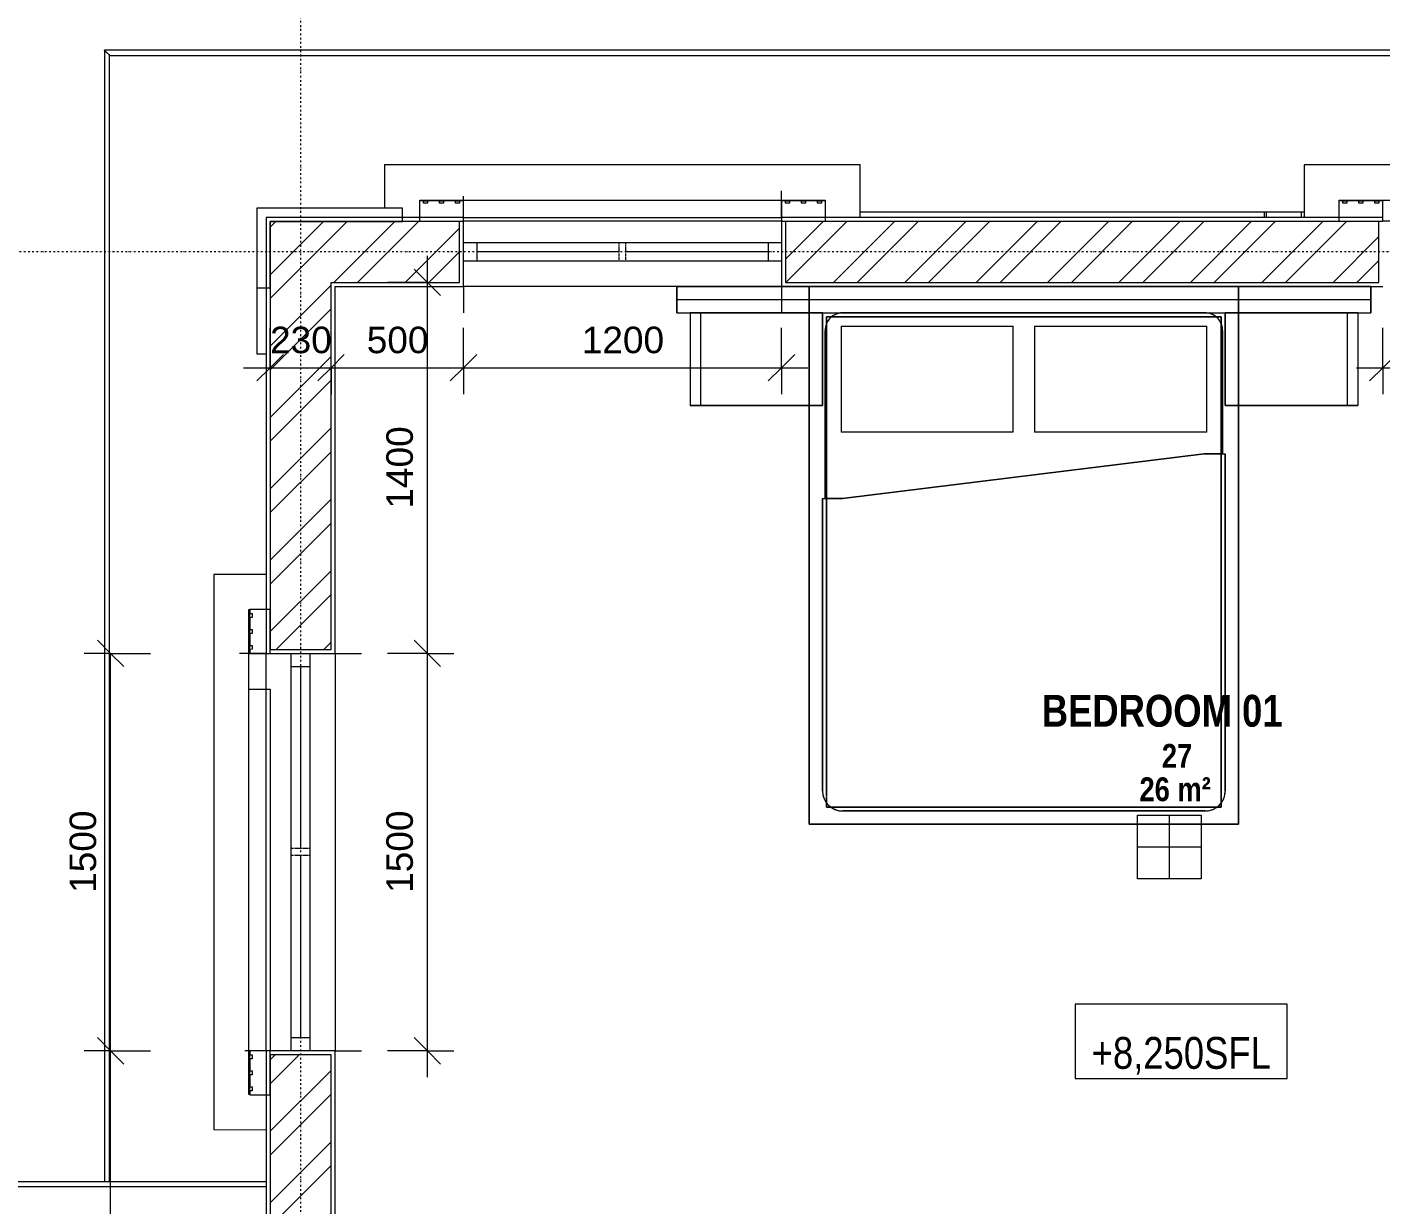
# Model space of a CAD drawing. Header units: millimetres. Extents: x -20313 to 11793, y -15775 to 12805.
# Drawn here: x -13503 to -8393, y 2612 to 7057 of the extents above; entities that cross this region are included whole.
import ezdxf

# ---------------------------------------------------------------- set-up
doc = ezdxf.new("R2010")
doc.units = ezdxf.units.MM
doc.linetypes.add('Centre', pattern=[14.4, 3, -2.2, 7, -2.2])
doc.linetypes.add('Dash dot', pattern=[15.875, 6.35, -4.7625, 0, -4.7625])
for name, color, linetype, lineweight in [('A-ANNO-DIMS', 211, 'Continuous', 9), ('A-ANNO-DIMS-100', 211, 'Continuous', 9), ('A-AREA-IDEN', 2, 'Continuous', 9), ('A-DETL-MBND', 5, 'Continuous', 5), ('A-GENM', 13, 'Continuous', 5), ('A-GLAZ', 151, 'Continuous', 5), ('A-WALL', 113, 'Continuous', 5), ('A-WALL-PATT', 111, 'Continuous', 18), ('G-ANNO-DIMS', 111, 'Continuous', 9), ('I-FURN', 30, 'Continuous', 5), ('I-WALL', 2, 'Continuous', 5), ('Q-CASE', 31, 'Continuous', 5), ('S-GRID', 1, 'Continuous', 9)]:
    doc.layers.add(name, color=color, linetype=linetype, lineweight=lineweight)
doc.styles.add('Arial Narrow_1', font='ARIALN.TTF', dxfattribs={"height": 120})
doc.styles.add('Arial Narrow_B', font='ARIALNB.TTF', dxfattribs={"height": 90})
doc.styles.add('Arial Narrow_B_1', font='ARIALNB.TTF', dxfattribs={"height": 120})
doc.styles.add('Arial_2', font='arial.ttf', dxfattribs={"height": 100})
doc.dimstyles.new('Arial_1_0', dxfattribs={"dimscale": 304.8, "dimtxt": 102.02594, "dimasz": 0.328084, "dimexe": 0.328084, "dimexo": 0.0625, "dimgap": 0.082021, "dimtad": 1, "dimdec": 0, "dimzin": 0, "dimdsep": 46, "dimtxsty": 'Arial_2', "dimblk1": 'OBLIQUE', "dimblk2": 'OBLIQUE', "dimsah": 1, "dimcen": 0.09, "dimdle": 0.328084, "dimazin": 0, "dimtfac": 1, "dimtdec": 4, "dimtix": 1, "dimtmove": 0, "dimatfit": 3, "dimfxl": 0.492126, "dimfxlon": 1, "dimtvp": 1, "dimtolj": 1, "dimtzin": 0, "dimarcsym": 2})
pattern_1 = [(45, (-8404.18, -5860.1), (-134.7038, 134.7038), []), (45, (-8314.37, -5860.1), (-134.7038, 134.7038), [])]

# ---------------------------------------------------------------- blocks, each defined once
blk = doc.blocks.new('FUR-5_Beds - 4_Queen_1520 x 1880-917317-02_Pent floor')
at = {"layer": 'I-FURN', "color": 10}
for p, q in [((810, 0), (-810, 0)), ((-810, 0), (-810, -450)), ((-810, -450), (-810, 0)), ((-810, 0), (810, 0)), ((810, -450), (810, 0)), ((810, 0), (810, -450)), ((-1310, 0), (-1310, -100)), ((-1310, -50), (-1310, 0)), ((-1310, 0), (-915, 0)), ((-1310, -100), (-1310, -50)), ((-1310, -50), (1310, -50)), ((-810, 0), (-915, 0)), ((810, 0), (-810, 0)), ((1310, 0), (810, 0)), ((1310, 0), (1310, -50)), ((1310, -100), (1310, 0)), ((1310, -50), (1310, -100)), ((-1310, -100), (1310, -100)), ((-1310, -100), (-1260, -100)), ((-1220, -100), (-1260, -100)), ((-1260, -100), (-760, -100)), ((-1260, -100), (-1260, -450)), ((-1260, -100), (-1260, -450)), ((-1260, -100), (-1220, -100)), ((-760, -100), (-1220, -100)), ((-1220, -100), (-810, -100)), ((-810, -100), (-1220, -100)), ((-1220, -100), (-1220, -450)), ((-1220, -100), (-1220, -450)), ((-1220, -100), (-810, -100)), ((-810, -100), (-760, -100)), ((-760, -100), (-810, -100)), ((-810, -100), (-760, -100)), ((-760, -450), (-760, -100)), ((-760, -100), (-760, -450)), ((-760, -100), (-760, -450)), ((-760, -100), (-760, -450)), ((-760, -100), (-683.8, -100)), ((-683.8, -100), (683.8, -100)), ((683.8, -100), (760, -100)), ((760, -100), (1260, -100)), ((810, -100), (760, -100)), ((760, -100), (810, -100)), ((1220, -100), (760, -100)), ((760, -450), (760, -100)), ((760, -100), (760, -450)), ((760, -100), (760, -450)), ((760, -100), (760, -450)), ((760, -100), (810, -100)), ((1220, -100), (810, -100)), ((810, -100), (1220, -100)), ((810, -100), (1220, -100)), ((1260, -100), (1220, -100)), ((1220, -100), (1220, -450)), ((1220, -100), (1220, -450)), ((1220, -100), (1260, -100)), ((1260, -100), (1260, -450)), ((1260, -100), (1260, -450)), ((1260, -100), (1310, -100)), ((-724.3, -115), (-745, -115)), ((-745, -115), (-745, -140.9)), ((-745, -140.9), (-745, -115)), ((-745, -115), (-724.3, -115)), ((-745, -140.9), (-745, -1903.8)), ((-745, -1903.8), (-745, -140.9)), ((-720.6, -115), (-724.3, -115)), ((-724.3, -115), (-720.6, -115)), ((-684.4, -115), (-719.6, -115)), ((-719.6, -115), (-684.4, -115)), ((683.8, -115), (-683.8, -115)), ((-683.8, -115), (683.8, -115)), ((721.1, -115), (684.5, -115)), ((684.5, -115), (721.1, -115)), ((724, -115), (721.7, -115)), ((721.7, -115), (724, -115)), ((745, -115), (724, -115)), ((724, -115), (745, -115)), ((745, -140.9), (745, -115)), ((745, -115), (745, -140.9)), ((745, -144.1), (745, -140.9)), ((745, -140.9), (745, -144.1)), ((745, -631.8), (745, -145.3)), ((745, -145.3), (745, -631.8)), ((-760, -450), (-1260, -450)), ((-1260, -450), (-1220, -450)), ((-1220, -450), (-810, -450)), ((-810, -450), (-1220, -450)), ((-1220, -450), (-760, -450)), ((-810, -450), (-760, -450)), ((-760, -450), (-810, -450)), ((-810, -450), (-810, -2030)), ((-810, -2030), (-810, -450)), ((760, -450), (1220, -450)), ((810, -450), (760, -450)), ((760, -450), (810, -450)), ((1260, -450), (760, -450)), ((1220, -450), (810, -450)), ((810, -450), (1220, -450)), ((810, -2030), (810, -450)), ((810, -450), (810, -2030)), ((1220, -450), (1260, -450)), ((745, -1903.8), (745, -632.4)), ((745, -632.4), (745, -1903.8)), ((-745, -1904.5), (-745, -1925.3)), ((-745, -1925.3), (-745, -1904.5)), ((-745, -1927.4), (-745, -1946.5)), ((-745, -1946.5), (-745, -1927.4)), ((745, -1947.2), (745, -1904.6)), ((745, -1904.6), (745, -1947.2)), ((-745, -1948.1), (-745, -1965)), ((-745, -1965), (-745, -1948.1)), ((-745, -1965), (-728.1, -1965)), ((-728.1, -1965), (-745, -1965)), ((-727.2, -1965), (-684.6, -1965)), ((-684.6, -1965), (-727.2, -1965)), ((-683.8, -1965), (683.8, -1965)), ((683.8, -1965), (-683.8, -1965)), ((684.5, -1965), (705.3, -1965)), ((705.3, -1965), (684.5, -1965)), ((707.4, -1965), (726.5, -1965)), ((726.5, -1965), (707.4, -1965)), ((728.1, -1965), (745, -1965)), ((745, -1965), (728.1, -1965)), ((745, -1965), (745, -1948.1)), ((745, -1948.1), (745, -1965)), ((-810, -2030), (810, -2030)), ((810, -2030), (-810, -2030))]:
    blk.add_line(p, q, dxfattribs=at)
at = {"layer": 'I-FURN'}
for p, q in [((150, -100), (-683.8, -100)), ((-683.8, -100), (683.8, -100)), ((683.8, -100), (150, -100)), ((-690, -150), (-690, -550)), ((-690, -150), (-690, -550)), ((-690, -150), (-40, -150)), ((-40, -550), (-40, -150)), ((-40, -550), (-40, -150)), ((40, -150), (40, -550)), ((40, -150), (40, -550)), ((40, -150), (690, -150)), ((690, -550), (690, -150)), ((690, -550), (690, -150)), ((-750, -166.2), (-750, -800)), ((-750, -800), (-750, -166.2)), ((750, -631.8), (750, -166.2)), ((750, -166.2), (750, -631.8)), ((-40, -550), (-690, -550)), ((690, -550), (40, -550)), ((680, -632.4), (-685, -800)), ((-685, -800), (680, -632.4)), ((680, -632.4), (-685, -800)), ((-685, -800), (680, -632.4)), ((685, -631.8), (680, -632.4)), ((680, -632.4), (685, -631.8)), ((710, -632.4), (680, -632.4)), ((680, -632.4), (760, -632.4)), ((750, -631.8), (685, -631.8)), ((685, -631.8), (700, -631.8)), ((750, -631.8), (700, -631.8)), ((710, -632.4), (760, -632.4)), ((760, -1903.8), (760, -632.4)), ((760, -632.4), (760, -1903.8)), ((-760, -800), (-760, -1903.8)), ((-760, -1903.8), (-760, -800)), ((-760, -800), (-750, -800)), ((-760, -800), (-710, -800)), ((-735.4, -800), (-750, -800)), ((-735.4, -800), (-750, -800)), ((-750, -800), (-735.4, -800)), ((-685, -800), (-735, -800)), ((-700, -800), (-735, -800)), ((-735, -800), (-685, -800)), ((-685, -800), (-710, -800)), ((-700, -800), (-685, -800)), ((-683.8, -1980), (150, -1980)), ((683.8, -1980), (-683.8, -1980)), ((150, -1980), (683.8, -1980))]:
    blk.add_line(p, q, dxfattribs=at)
at = {"layer": 'I-FURN', "flags": 128}
for points in [[(-683.8, -100), (-686.4, -100.1), (-689.1, -100.2), (-691.7, -100.5), (-694.3, -100.8), (-697, -101.3), (-699.5, -101.9), (-702.1, -102.6), (-704.6, -103.4), (-707.1, -104.2), (-709.6, -105.2), (-712, -106.3), (-714.4, -107.5), (-716.7, -108.8), (-719, -110.1), (-721.2, -111.6), (-723.3, -113.1), (-725.4, -114.7), (-727.5, -116.4), (-729.4, -118.2), (-731.3, -120.1), (-733.1, -122), (-734.8, -124), (-736.5, -126.1), (-738, -128.2), (-739.5, -130.4), (-740.9, -132.7), (-742.2, -135), (-743.4, -137.4), (-744.5, -139.8), (-745.5, -142.2), (-746.4, -144.7), (-747.2, -147.2), (-747.9, -149.8), (-748.5, -152.3), (-749, -154.9), (-749.4, -157.6), (-749.7, -160.2), (-749.9, -162.8), (-750, -165.5), (-750, -166.2)], [(750, -166.2), (749.9, -163.6), (749.8, -160.9), (749.5, -158.3), (749.2, -155.7), (748.7, -153), (748.1, -150.5), (747.4, -147.9), (746.6, -145.4), (745.8, -142.9), (744.8, -140.4), (743.7, -138), (742.5, -135.6), (741.2, -133.3), (739.9, -131), (738.4, -128.8), (736.9, -126.7), (735.3, -124.6), (733.6, -122.5), (731.8, -120.6), (729.9, -118.7), (728, -116.9), (726, -115.2), (723.9, -113.5), (721.8, -112), (719.6, -110.5), (717.3, -109.1), (715, -107.8), (712.6, -106.6), (710.2, -105.5), (707.8, -104.5), (705.3, -103.6), (702.8, -102.8), (700.2, -102.1), (697.7, -101.5), (695.1, -101), (692.4, -100.6), (689.8, -100.3), (687.2, -100.1), (684.5, -100), (683.8, -100)], [(-760, -1903.8), (-759.9, -1906.8), (-759.8, -1909.9), (-759.5, -1912.9), (-759, -1915.9), (-758.5, -1918.9), (-757.8, -1921.9), (-757, -1924.9), (-756.1, -1927.8), (-755.1, -1930.6), (-754, -1933.5), (-752.7, -1936.3), (-751.4, -1939), (-749.9, -1941.7), (-748.4, -1944.3), (-746.7, -1946.8), (-744.9, -1949.3), (-743.1, -1951.7), (-741.1, -1954), (-739, -1956.3), (-736.9, -1958.5), (-734.7, -1960.5), (-732.4, -1962.5), (-730, -1964.4), (-727.5, -1966.2), (-725, -1967.9), (-722.4, -1969.5), (-719.7, -1971), (-717, -1972.4), (-714.2, -1973.7), (-711.4, -1974.8), (-708.5, -1975.9), (-705.6, -1976.8), (-702.7, -1977.6), (-699.7, -1978.3), (-696.8, -1978.9), (-693.7, -1979.3), (-690.7, -1979.7), (-687.7, -1979.9), (-684.6, -1980), (-683.8, -1980)], [(683.8, -1980), (686.8, -1979.9), (689.9, -1979.8), (692.9, -1979.5), (695.9, -1979), (698.9, -1978.5), (701.9, -1977.8), (704.9, -1977), (707.8, -1976.1), (710.6, -1975.1), (713.5, -1974), (716.3, -1972.7), (719, -1971.4), (721.7, -1969.9), (724.3, -1968.4), (726.8, -1966.7), (729.3, -1964.9), (731.7, -1963.1), (734, -1961.1), (736.3, -1959), (738.5, -1956.9), (740.5, -1954.7), (742.5, -1952.4), (744.4, -1950), (746.2, -1947.5), (747.9, -1945), (749.5, -1942.4), (751, -1939.7), (752.4, -1937), (753.7, -1934.2), (754.8, -1931.4), (755.9, -1928.5), (756.8, -1925.6), (757.6, -1922.7), (758.3, -1919.7), (758.9, -1916.8), (759.3, -1913.7), (759.7, -1910.7), (759.9, -1907.7), (760, -1904.6), (760, -1903.8)]]:
    blk.add_lwpolyline(points, dxfattribs=at)
at = {"layer": 'I-FURN'}
for centre, radius, start, end in [((-683.8, -166.2), 66.2, 90, 105), ((683.8, -166.2), 66.2, 75, 90), ((-683.8, -166.2), 66.2, 159.782, 180), ((-683.8, -166.2), 66.2, 155.0287, 159.6812), ((-683.8, -166.2), 66.2, 114.4641, 155.0287), ((-683.8, -166.2), 66.2, 110.3697, 114.4641), ((-683.8, -166.2), 66.2, 105, 110.3697), ((683.8, -166.2), 66.2, 69.6812, 75), ((683.8, -166.2), 66.2, 65.0287, 69.6812), ((683.8, -166.2), 66.2, 24.4641, 65.0287), ((683.8, -166.2), 66.2, 20.3697, 24.4641), ((683.8, -166.2), 66.2, 0, 20.3697), ((-683.8, -1903.8), 76.2, 180, 270), ((683.8, -1903.8), 76.2, 270, 0)]:
    blk.add_arc(centre, radius, start, end, dxfattribs=at)
blk = doc.blocks.new('PARAPET1 - PARAPET-963186-02_Pent floor')
at = {"layer": 'Q-CASE'}
for p, q in [((2133.7, 17241), (-5843.2, 16978.7)), ((2115.2, 17221.2), (-5823.4, 16960.2)), ((2264.4, 12682.2), (2115.2, 17221.2)), ((2283.5, 12682.9), (2133.7, 17241)), ((-5843.2, 16978.7), (-5693.3, 12420.6)), ((-5674.2, 12421.2), (-5823.4, 16960.2)), ((-3428.9, 16447.2), (1543.5, 16610.7)), ((1543.5, 16610.7), (1673.3, 12662.8))]:
    blk.add_line(p, q, dxfattribs=at)
for points in [[(2115.2, 17221.2), (2117.7, 17223.8), (2121.1, 17227.5), (2125, 17231.7), (2127.6, 17234.5), (2129.8, 17236.8), (2132.1, 17239.3), (2133.8, 17241.1), (2133.8, 17241.1), (2133.4, 17240.7)], [(-5823.4, 16960.2), (-5826, 16962.7), (-5829.7, 16966.1), (-5833.9, 16970), (-5836.7, 16972.6), (-5839, 16974.8), (-5841.4, 16977.1), (-5843.2, 16978.8), (-5843.2, 16978.8), (-5842.9, 16978.5)]]:
    blk.add_open_spline(points, degree=3, knots=[0, 0, 0, 0, 0.1111111, 0.1666667, 0.2222222, 0.2777778, 0.3333333, 0.4444444, 0.5555556, 0.5555556, 0.5555556, 0.5555556], dxfattribs=at)
blk = doc.blocks.new('PARAPET4 - PARAPET-973503-02_Pent floor')
at = {"layer": 'Q-CASE'}
for p, q in [((6531.5, 13433.4), (2263.2, 13293.1)), ((2263.8, 13274), (6513, 13413.7)), ((6513, 13413.7), (7253.7, -9117)), ((7273.5, -9135.5), (6531.5, 13433.4)), ((6070, 8887.9), (6015, 10561.7))]:
    blk.add_line(p, q, dxfattribs=at)
blk.add_open_spline([(6531.3, 13433.2), (6531.6, 13433.5), (6531.6, 13433.5), (6530.6, 13432.4), (6529.1, 13430.9), (6527.4, 13429), (6525.7, 13427.2), (6524.5, 13425.9), (6522.8, 13424.1), (6520.6, 13421.8), (6517.5, 13418.5), (6514.8, 13415.7), (6513, 13413.7)], degree=3, knots=[0.4444444, 0.4444444, 0.4444444, 0.4444444, 0.5555556, 0.6111111, 0.6666667, 0.75, 0.7708333, 0.7916667, 0.8333333, 0.875, 0.9166667, 1, 1, 1, 1], dxfattribs=at)
blk = doc.blocks.new('Casement - 2L - 1500 X 1500-1219627-02_Pent floor')
at = {"layer": 'A-GLAZ'}
for p, q in [((-423.8, 130), (-423.8, 210)), ((1076.2, 130), (1076.2, 230)), ((-423.8, 35), (-373.8, 35)), ((-373.8, 35), (1026.2, 35)), ((-373.8, 35), (-373.8, -35)), ((313.2, 0), (-373.8, 0)), ((-373.8, 0), (-373.8, -15)), ((1026.2, 0), (339.2, 0)), ((1026.2, 35), (1026.2, -35)), ((1026.2, 35), (1076.2, 35)), ((-373.8, -35), (-423.8, -35)), ((1026.2, -35), (-373.8, -35)), ((1076.2, -35), (1026.2, -35)), ((-423.8, -130), (-423.8, -230)), ((1076.2, -130), (1076.2, -230))]:
    blk.add_line(p, q, dxfattribs=at)
at = {"layer": 'A-GLAZ', "linetype": 'Centre'}
for p, q in [((313.2, -35), (313.2, 35)), ((339.2, -35), (339.2, 35))]:
    blk.add_line(p, q, dxfattribs=at)
blk = doc.blocks.new('hood 5 - hood 1-1196792-02_Pent floor')
at = {"layer": 'A-GENM'}
for p, q in [((4568, 12955.6), (2473.8, 12886.7)), ((4574.4, 12758.2), (4568, 12955.6)), ((2473.8, 12886.7), (2480.2, 12689.3)), ((2610.5, 12758.6), (4439.9, 12818.8)), ((2610.5, 12758.6), (4140, 12808.9)), ((4140, 12808.9), (4142.7, 12729)), ((4290, 12810.8), (4305, 12811.3)), ((4290.8, 12813.9), (4290.9, 12810.9)), ((4350.3, 12812.8), (4365.3, 12813.3)), ((4410.6, 12814.8), (4425.6, 12815.3)), ((4439.9, 12818.8), (4440, 12815.8)), ((2610.6, 12755.6), (2610.5, 12758.6)), ((2610.6, 12755.6), (2610.5, 12758.6)), ((2624.9, 12756.1), (2639.9, 12756.6)), ((2685.2, 12758.1), (2700.2, 12758.6)), ((2745.5, 12760.1), (2760.5, 12760.5)), ((4142.7, 12729), (2778.2, 12684.1))]:
    blk.add_line(p, q, dxfattribs=at)
at = {"layer": 'A-GENM', "lineweight": 9}
for p, q in [((4290, 12810.8), (4274.8, 12810.3)), ((4274.8, 12810.3), (4277.4, 12733.4)), ((4290.3, 12802.1), (4290, 12810.8)), ((4305.3, 12802.5), (4290.3, 12802.1)), ((4350.3, 12812.8), (4305, 12811.3)), ((4305, 12811.3), (4305.3, 12802.5)), ((4350.6, 12804), (4350.3, 12812.8)), ((4365.6, 12804.5), (4350.6, 12804)), ((4410.6, 12814.8), (4365.3, 12813.3)), ((4365.3, 12813.3), (4365.6, 12804.5)), ((4410.9, 12806), (4410.6, 12814.8)), ((4425.9, 12806.5), (4410.9, 12806)), ((4440.8, 12815.8), (4425.6, 12815.3)), ((4425.6, 12815.3), (4425.9, 12806.5)), ((4443.3, 12738.9), (4440.8, 12815.8)), ((2624.9, 12756.1), (2609.7, 12755.6)), ((2609.7, 12755.6), (2612.3, 12678.7)), ((2625.2, 12747.3), (2624.9, 12756.1)), ((2640.2, 12747.8), (2625.2, 12747.3)), ((2685.2, 12758.1), (2639.9, 12756.6)), ((2639.9, 12756.6), (2640.2, 12747.8)), ((2685.5, 12749.3), (2685.2, 12758.1)), ((2700.5, 12749.8), (2685.5, 12749.3)), ((2745.5, 12760.1), (2700.2, 12758.6)), ((2700.2, 12758.6), (2700.5, 12749.8)), ((2745.8, 12751.3), (2745.5, 12760.1)), ((2760.8, 12751.8), (2745.8, 12751.3)), ((2775.7, 12761), (2760.5, 12760.5)), ((2760.5, 12760.5), (2760.8, 12751.8)), ((2778.2, 12684.1), (2775.7, 12761)), ((4277.4, 12733.4), (4443.3, 12738.9)), ((2612.3, 12678.7), (2778.2, 12684.1))]:
    blk.add_line(p, q, dxfattribs=at)
blk = doc.blocks.new('hood 11 - hood 1-1200214-02_Pent floor')
at = {"layer": 'A-DETL-MBND'}
for p, q in [((5986.1, 11441.6), (5965.8, 11440.9)), ((5986.3, 11434.2), (5966, 11433.5)), ((5970.4, 11301.1), (5990.7, 11301.7)), ((6050.4, 9487.1), (6030, 9486.4)), ((6034.4, 9354), (6054.7, 9354.7)), ((6034.6, 9346.7), (6054.9, 9347.4))]:
    blk.add_line(p, q, dxfattribs=at)
blk = doc.blocks.new('Casement - 2L - 1200 X 1500-1144847-02_Pent floor')
at = {"layer": 'A-GLAZ'}
for p, q in [((-273.8, 130), (-273.8, 210)), ((926.2, 130), (926.2, 230)), ((-273.8, 35), (-223.8, 35)), ((-223.8, 35), (876.2, 35)), ((-223.8, 35), (-223.8, -35)), ((313.2, 0), (-223.8, 0)), ((-223.8, 0), (-223.8, -15)), ((876.2, 35), (876.2, -35)), ((876.2, 35), (926.2, 35)), ((-223.8, -35), (-273.8, -35)), ((876.2, -35), (-223.8, -35)), ((876.2, 0), (339.2, 0)), ((926.2, -35), (876.2, -35)), ((-273.8, -130), (-273.8, -230)), ((926.2, -130), (926.2, -230))]:
    blk.add_line(p, q, dxfattribs=at)
at = {"layer": 'A-GLAZ', "linetype": 'Centre'}
for p, q in [((313.2, -35), (313.2, 35)), ((339.2, -35), (339.2, 35))]:
    blk.add_line(p, q, dxfattribs=at)
blk = doc.blocks.new('hood 9 - hood 1-1212282-02_Pent floor')
at = {"layer": 'A-GENM'}
for p, q in [((6077.6, 14075.9), (5914.3, 14070.6)), ((6136.5, 12281.6), (6077.6, 14075.9)), ((5946.5, 13939.1), (5949.5, 13939.2)), ((5946.5, 13939.1), (5949.5, 13939.2)), ((5946.9, 13924.7), (5947.4, 13909.7)), ((5949.5, 13939.2), (5999.8, 12409.7)), ((5949.5, 13939.2), (5999.8, 12409.7)), ((5948.9, 13864.4), (5949.4, 13849.4)), ((5950.9, 13804.1), (5951.4, 13789.1)), ((5914.4, 12572), (5875, 13771.4)), ((5991.8, 12559.4), (5992.3, 12544.4)), ((5993.8, 12499.1), (5994.3, 12484.1)), ((5995.8, 12438.8), (5996.3, 12423.8)), ((5999.8, 12409.7), (5996.7, 12409.6)), ((5999.8, 12409.7), (5996.7, 12409.6)), ((5938.3, 12275.1), (6136.5, 12281.6))]:
    blk.add_line(p, q, dxfattribs=at)
at = {"layer": 'A-GENM', "lineweight": 9}
for p, q in [((5946.4, 13939.9), (5869.5, 13937.3)), ((5869.5, 13937.3), (5875, 13771.4)), ((5938.1, 13924.4), (5946.9, 13924.7)), ((5938.6, 13909.4), (5938.1, 13924.4)), ((5947.4, 13909.7), (5938.6, 13909.4)), ((5946.9, 13924.7), (5946.4, 13939.9)), ((5948.9, 13864.4), (5947.4, 13909.7)), ((5940.1, 13864.1), (5948.9, 13864.4)), ((5940.6, 13849.1), (5940.1, 13864.1)), ((5949.4, 13849.4), (5940.6, 13849.1)), ((5950.9, 13804.1), (5949.4, 13849.4)), ((5942.1, 13803.8), (5950.9, 13804.1)), ((5942.6, 13788.8), (5942.1, 13803.8)), ((5875, 13771.4), (5951.9, 13773.9)), ((5951.4, 13789.1), (5942.6, 13788.8)), ((5951.9, 13773.9), (5951.4, 13789.1)), ((5991.3, 12574.6), (5914.4, 12572)), ((5914.4, 12572), (5919.8, 12406.1)), ((5991.8, 12559.4), (5991.3, 12574.6)), ((5983, 12559.1), (5991.8, 12559.4)), ((5983.5, 12544.1), (5983, 12559.1)), ((5992.3, 12544.4), (5983.5, 12544.1)), ((5993.8, 12499.1), (5992.3, 12544.4)), ((5985, 12498.8), (5993.8, 12499.1)), ((5985.5, 12483.8), (5985, 12498.8)), ((5994.3, 12484.1), (5985.5, 12483.8)), ((5995.8, 12438.8), (5994.3, 12484.1)), ((5987, 12438.5), (5995.8, 12438.8)), ((5987.5, 12423.5), (5987, 12438.5)), ((5996.3, 12423.8), (5987.5, 12423.5)), ((5996.8, 12408.6), (5996.3, 12423.8)), ((5919.8, 12406.1), (5996.8, 12408.6))]:
    blk.add_line(p, q, dxfattribs=at)
blk = doc.blocks.new('hood 10 - hood 1-1212533-02_Pent floor')
at = {"layer": 'A-GENM'}
for p, q in [((6077.6, 14075.9), (5879.3, 14069.4)), ((6136.5, 12281.6), (6077.6, 14075.9)), ((5946.5, 13939.1), (5949.5, 13939.2)), ((5946.5, 13939.1), (5949.5, 13939.2)), ((5946.9, 13924.7), (5947.4, 13909.7)), ((5949.5, 13939.2), (5999.8, 12409.7)), ((5949.5, 13939.2), (5999.8, 12409.7)), ((5948.9, 13864.4), (5949.4, 13849.4)), ((5950.9, 13804.1), (5951.4, 13789.1)), ((5914.4, 12572), (5875, 13771.4)), ((5991.8, 12559.4), (5992.3, 12544.4)), ((5993.8, 12499.1), (5994.3, 12484.1)), ((5995.8, 12438.8), (5996.3, 12423.8)), ((5999.8, 12409.7), (5996.7, 12409.6)), ((5999.8, 12409.7), (5996.7, 12409.6)), ((5938.3, 12275.1), (6136.5, 12281.6))]:
    blk.add_line(p, q, dxfattribs=at)
at = {"layer": 'A-GENM', "lineweight": 9}
for p, q in [((5946.4, 13939.9), (5869.5, 13937.3)), ((5869.5, 13937.3), (5875, 13771.4)), ((5938.1, 13924.4), (5946.9, 13924.7)), ((5938.6, 13909.4), (5938.1, 13924.4)), ((5947.4, 13909.7), (5938.6, 13909.4)), ((5946.9, 13924.7), (5946.4, 13939.9)), ((5948.9, 13864.4), (5947.4, 13909.7)), ((5940.1, 13864.1), (5948.9, 13864.4)), ((5940.6, 13849.1), (5940.1, 13864.1)), ((5949.4, 13849.4), (5940.6, 13849.1)), ((5950.9, 13804.1), (5949.4, 13849.4)), ((5942.1, 13803.8), (5950.9, 13804.1)), ((5942.6, 13788.8), (5942.1, 13803.8)), ((5875, 13771.4), (5951.9, 13773.9)), ((5951.4, 13789.1), (5942.6, 13788.8)), ((5951.9, 13773.9), (5951.4, 13789.1)), ((5991.3, 12574.6), (5914.4, 12572)), ((5914.4, 12572), (5919.8, 12406.1)), ((5991.8, 12559.4), (5991.3, 12574.6)), ((5983, 12559.1), (5991.8, 12559.4)), ((5983.5, 12544.1), (5983, 12559.1)), ((5992.3, 12544.4), (5983.5, 12544.1)), ((5993.8, 12499.1), (5992.3, 12544.4)), ((5985, 12498.8), (5993.8, 12499.1)), ((5985.5, 12483.8), (5985, 12498.8)), ((5994.3, 12484.1), (5985.5, 12483.8)), ((5995.8, 12438.8), (5994.3, 12484.1)), ((5987, 12438.5), (5995.8, 12438.8)), ((5987.5, 12423.5), (5987, 12438.5)), ((5996.3, 12423.8), (5987.5, 12423.5)), ((5996.8, 12408.6), (5996.3, 12423.8)), ((5919.8, 12406.1), (5996.8, 12408.6))]:
    blk.add_line(p, q, dxfattribs=at)
blk = doc.blocks.new('brick facing edge - brick facing edge-1233025-02_Pent floor')
at = {"layer": 'A-WALL'}
for p, q in [((5655, 12828.7), (5405.1, 12820.5)), ((5405.1, 12820.5), (5406.3, 12785.5))]:
    blk.add_line(p, q, dxfattribs=at)
at = {"layer": 'A-WALL', "lineweight": 18}
for p, q in [((5954.8, 12838.6), (5655, 12828.7)), ((5655, 12828.7), (5656.6, 12778.7)), ((5972.9, 12288.9), (5954.8, 12838.6)), ((5656.6, 12778.7), (5906.5, 12787)), ((5906.5, 12787), (5922.9, 12287.2)), ((5922.9, 12287.2), (5972.9, 12288.9))]:
    blk.add_line(p, q, dxfattribs=at)
blk = doc.blocks.new('Room Tag B - Medium_rfaX - Name and Number-1261570-02_Pent floor')
at = {"layer": 'A-AREA-IDEN'}
for p, q in [((-2.752, -5.004), (-2.752, -2.604)), ((-2.752, -2.604), (-0.352, -2.604)), ((-1.552, -2.604), (-1.552, -5.004)), ((-0.352, -2.604), (-0.352, -5.004)), ((-2.752, -3.804), (-0.352, -3.804)), ((-0.352, -5.004), (-2.752, -5.004))]:
    blk.add_line(p, q, dxfattribs=at)
blk = doc.blocks.new('DIMBLOCK41-02_Pent floor')
at = {"layer": 'A-ANNO-DIMS-100', "transparency": 16777216}
for p, q in [((-13188, 3193.5), (-13238, 3243.5)), ((-13188, 3193.5), (-13288, 3193.5)), ((-13188, 1093.5), (-13188, 3193.5)), ((-13188, 3193.5), (-13138, 3143.5)), ((-13188, 3193.5), (-13038, 3193.5)), ((-13188, 1093.5), (-13238, 1143.5)), ((-13188, 1093.5), (-13288, 1093.5)), ((-13188, 1093.5), (-13138, 1043.5)), ((-13188, 1093.5), (-13038, 1093.5))]:
    blk.add_line(p, q, dxfattribs=at)
at = {"layer": 'A-ANNO-DIMS-100', "color": 0, "transparency": 16777216, "insert": (-13342.8, 1989.6), "char_height": 100, "width": 369.177, "attachment_point": 1, "rotation": 90, "line_spacing_factor": 0.941778, "style": 'Arial_2'}
blk.add_mtext('2100', dxfattribs=at)
blk = doc.blocks.new('_Oblique')
at = {"color": 0, "linetype": 'ByBlock', "lineweight": -2}
blk.add_line((-0.5, -0.5), (0.5, 0.5), dxfattribs=at)
blk = doc.blocks.new('DIMBLOCK42-02_Pent floor')
at = {"layer": 'A-ANNO-DIMS-100', "transparency": 16777216}
for p, q in [((-13188, 4693.5), (-13238, 4743.5)), ((-13188, 4693.5), (-13288, 4693.5)), ((-13188, 3193.5), (-13188, 4693.5)), ((-13188, 4693.5), (-13138, 4643.5)), ((-13188, 4693.5), (-13038, 4693.5)), ((-13188, 3193.5), (-13238, 3243.5)), ((-13188, 3193.5), (-13288, 3193.5)), ((-13188, 3193.5), (-13138, 3143.5)), ((-13188, 3193.5), (-13038, 3193.5))]:
    blk.add_line(p, q, dxfattribs=at)
at = {"layer": 'A-ANNO-DIMS-100', "color": 0, "transparency": 16777216, "insert": (-13342.8, 3789.6), "char_height": 100, "width": 369.177, "attachment_point": 1, "rotation": 90, "line_spacing_factor": 0.941778, "style": 'Arial_2'}
blk.add_mtext('1500', dxfattribs=at)
blk = doc.blocks.new('DIMBLOCK51-02_Pent floor')
at = {"layer": 'A-ANNO-DIMS-100', "transparency": 16777216}
for p, q in [((-11992.5, 4693.5), (-12042.5, 4743.5)), ((-11992.5, 4693.5), (-12142.5, 4693.5)), ((-11992.5, 3093.5), (-11992.5, 4693.5)), ((-11992.5, 4693.5), (-11942.5, 4643.5)), ((-11992.5, 4693.5), (-11892.5, 4693.5)), ((-11992.5, 3193.5), (-12042.5, 3243.5)), ((-11992.5, 3193.5), (-12142.5, 3193.5)), ((-11992.5, 3193.5), (-11942.5, 3143.5)), ((-11992.5, 3193.5), (-11892.5, 3193.5))]:
    blk.add_line(p, q, dxfattribs=at)
at = {"layer": 'A-ANNO-DIMS-100', "color": 0, "transparency": 16777216, "insert": (-12147.3, 3789.6), "char_height": 100, "width": 369.177, "attachment_point": 1, "rotation": 90, "line_spacing_factor": 0.941778, "style": 'Arial_2'}
blk.add_mtext('1500', dxfattribs=at)
blk = doc.blocks.new('DIMBLOCK52-02_Pent floor')
at = {"layer": 'A-ANNO-DIMS-100', "transparency": 16777216}
for p, q in [((-11992.5, 4693.5), (-11992.5, 6193.5)), ((-11992.5, 6093.5), (-12042.5, 6143.5)), ((-11992.5, 6093.5), (-12142.5, 6093.5)), ((-11992.5, 6093.5), (-11942.5, 6043.5)), ((-11992.5, 6093.5), (-11892.5, 6093.5)), ((-11992.5, 4693.5), (-12042.5, 4743.5)), ((-11992.5, 4693.5), (-12142.5, 4693.5)), ((-11992.5, 4693.5), (-11942.5, 4643.5)), ((-11992.5, 4693.5), (-11892.5, 4693.5))]:
    blk.add_line(p, q, dxfattribs=at)
at = {"layer": 'A-ANNO-DIMS-100', "color": 0, "transparency": 16777216, "insert": (-12147.3, 5239.6), "char_height": 100, "width": 369.177, "attachment_point": 1, "rotation": 90, "line_spacing_factor": 0.941778, "style": 'Arial_2'}
blk.add_mtext('1400', dxfattribs=at)
blk = doc.blocks.new('Spot Elevations - _-1243852-02_Pent floor')
at = {"layer": 'G-ANNO-DIMS'}
for p, q in [((-4, 0), (-4, 2.8125)), ((-4, 2.8125), (4, 2.8125)), ((4, 2.8125), (4, 0)), ((4, 0), (-4, 0))]:
    blk.add_line(p, q, dxfattribs=at)
blk = doc.blocks.new('DIMBLOCK106-02_Pent floor')
at = {"layer": 'A-ANNO-DIMS-100', "transparency": 16777216}
for p, q in [((-12586, 5771.5), (-12586, 5921.5)), ((-12356, 5771.5), (-12356, 5921.5)), ((-12586, 5771.5), (-12536, 5821.5)), ((-12356, 5771.5), (-12306, 5821.5)), ((-12686, 5771.5), (-12356, 5771.5)), ((-12586, 5771.5), (-12636, 5721.5)), ((-12586, 5771.5), (-12586, 5671.5)), ((-12356, 5771.5), (-12406, 5721.5)), ((-12356, 5771.5), (-12356, 5671.5))]:
    blk.add_line(p, q, dxfattribs=at)
at = {"layer": 'A-ANNO-DIMS-100', "color": 0, "transparency": 16777216, "insert": (-12586.3, 5926.3), "char_height": 100, "width": 276.883, "attachment_point": 1, "line_spacing_factor": 0.941778, "style": 'Arial_2'}
blk.add_mtext('230', dxfattribs=at)
blk = doc.blocks.new('DIMBLOCK107-02_Pent floor')
at = {"layer": 'A-ANNO-DIMS-100', "transparency": 16777216}
for p, q in [((-12356, 5771.5), (-12356, 5921.5)), ((-11856, 5771.5), (-11856, 5921.5)), ((-12356, 5771.5), (-12306, 5821.5)), ((-11856, 5771.5), (-11806, 5821.5)), ((-12356, 5771.5), (-12406, 5721.5)), ((-12356, 5771.5), (-11856, 5771.5)), ((-12356, 5771.5), (-12356, 5671.5)), ((-11856, 5771.5), (-11906, 5721.5)), ((-11856, 5771.5), (-11856, 5671.5))]:
    blk.add_line(p, q, dxfattribs=at)
at = {"layer": 'A-ANNO-DIMS-100', "color": 0, "transparency": 16777216, "insert": (-12221.3, 5926.3), "char_height": 100, "width": 276.883, "attachment_point": 1, "line_spacing_factor": 0.941778, "style": 'Arial_2'}
blk.add_mtext('500', dxfattribs=at)
blk = doc.blocks.new('DIMBLOCK108-02_Pent floor')
at = {"layer": 'A-ANNO-DIMS-100', "transparency": 16777216}
for p, q in [((-11856, 5771.5), (-11856, 5921.5)), ((-10656, 5771.5), (-10656, 5921.5)), ((-11856, 5771.5), (-11806, 5821.5)), ((-10656, 5771.5), (-10606, 5821.5)), ((-11856, 5771.5), (-11906, 5721.5)), ((-11856, 5771.5), (-10556, 5771.5)), ((-11856, 5771.5), (-11856, 5671.5)), ((-10656, 5771.5), (-10706, 5721.5)), ((-10656, 5771.5), (-10656, 5671.5))]:
    blk.add_line(p, q, dxfattribs=at)
at = {"layer": 'A-ANNO-DIMS-100', "color": 0, "transparency": 16777216, "insert": (-11409.8, 5926.3), "char_height": 100, "width": 369.177, "attachment_point": 1, "line_spacing_factor": 0.941778, "style": 'Arial_2'}
blk.add_mtext('1200', dxfattribs=at)
blk = doc.blocks.new('DIMBLOCK109-02_Pent floor')
at = {"layer": 'A-ANNO-DIMS-100', "transparency": 16777216}
for p, q in [((-8386, 5771.5), (-8386, 5921.5)), ((-7186, 5771.5), (-7186, 5921.5)), ((-8386, 5771.5), (-8336, 5821.5)), ((-7186, 5771.5), (-7136, 5821.5)), ((-8486, 5771.5), (-7186, 5771.5)), ((-8386, 5771.5), (-8436, 5721.5)), ((-8386, 5771.5), (-8386, 5671.5)), ((-7186, 5771.5), (-7236, 5721.5)), ((-7186, 5771.5), (-7186, 5671.5))]:
    blk.add_line(p, q, dxfattribs=at)
at = {"layer": 'A-ANNO-DIMS-100', "color": 0, "transparency": 16777216, "insert": (-7939.8, 5926.3), "char_height": 100, "width": 369.177, "attachment_point": 1, "line_spacing_factor": 0.941778, "style": 'Arial_2'}
blk.add_mtext('1200', dxfattribs=at)

msp = doc.modelspace()

# ---------------------------------------------------------------- hatches: boundary and pattern name
at = {"layer": 'A-WALL-PATT', "lineweight": 5}
h = msp.add_hatch(dxfattribs=at)
h.set_pattern_fill('FP_1', color=256, style=0, pattern_type=2)
h.set_pattern_definition(pattern_1)
h.paths.add_polyline_path([(-12395.4, 1093.5), (-12356, 1093.5), (-12356, 3178.5), (-12586, 3178.5), (-12586, 1093.5), (-12501.4, 1093.5)])
h.paths.add_polyline_path([(-12501.4, 4708.5), (-12356, 4708.5), (-12356, 6323.5), (-12586, 6323.5), (-12586, 4708.5)])
h = msp.add_hatch(dxfattribs=at)
h.set_pattern_fill('FP_1', color=256, style=0, pattern_type=2)
h.set_pattern_definition(pattern_1)
h.paths.add_polyline_path([(-4486, 6093.5), (-4486, 6323.5), (-4541, 6323.5), (-4541, 6093.5), (-4501, 6093.5)])
h.paths.add_polyline_path([(-6656, 6093.5), (-5771, 6093.5), (-5771, 6323.5), (-7171, 6323.5), (-7171, 6093.5), (-6774.6, 6093.5)])
h.paths.add_polyline_path([(-12356, 6093.5), (-11871, 6093.5), (-11871, 6323.5), (-12356, 6323.5), (-12356, 6259)])
h.paths.add_polyline_path([(-8401, 6093.5), (-8401, 6323.5), (-10641, 6323.5), (-10641, 6093.5), (-8471.4, 6093.5)])

# ---------------------------------------------------------------- linework, layer by layer
at = {"layer": 'A-WALL', "lineweight": 18}
for p, q in [((-12586, 6323.5), (-12586, 4708.5)), ((-11871, 6323.5), (-12586, 6323.5)), ((-11871, 6093.5), (-11871, 6323.5)), ((-8401, 6323.5), (-10641, 6323.5)), ((-10641, 6323.5), (-10641, 6093.5)), ((-8401, 6093.5), (-8401, 6323.5)), ((-12356, 4708.5), (-12356, 6093.5)), ((-12356, 6093.5), (-11871, 6093.5)), ((-10641, 6093.5), (-8401, 6093.5)), ((-12586, 4708.5), (-12356, 4708.5)), ((-12586, 3178.5), (-12586, 808.5)), ((-12356, 3178.5), (-12586, 3178.5)), ((-12356, 1323.5), (-12356, 3178.5))]:
    msp.add_line(p, q, dxfattribs=at)
at = {"layer": 'I-WALL', "lineweight": 18}
for p, q in [((-12601, 6338.5), (-12601, 4693.5)), ((-11856, 6338.5), (-12601, 6338.5)), ((-11856, 6078.5), (-11856, 6338.5)), ((-8386, 6338.5), (-10656, 6338.5)), ((-10656, 6338.5), (-10656, 6078.5)), ((-12341, 4693.5), (-12341, 6078.5)), ((-12341, 6078.5), (-11856, 6078.5)), ((-10656, 6078.5), (-8386, 6078.5)), ((-12601, 4693.5), (-12341, 4693.5)), ((-12601, 3193.5), (-12601, 793.5)), ((-12341, 3193.5), (-12601, 3193.5)), ((-12341, 1338.5), (-12341, 3193.5))]:
    msp.add_line(p, q, dxfattribs=at)
at = {"layer": 'I-WALL'}
for p, q in [((-11856, 6338.5), (-10656, 6338.5)), ((-10656, 6078.5), (-11856, 6078.5)), ((-12601, 3193.5), (-12601, 4693.5)), ((-12341, 4693.5), (-12341, 3193.5))]:
    msp.add_line(p, q, dxfattribs=at)
at = {"layer": 'S-GRID', "linetype": 'Dash dot', "lineweight": 18}
for p, q in [((-12471, 8502.5), (-12471, -11866.6)), ((8600, 6208.5), (-16174.4, 6208.5))]:
    msp.add_line(p, q, dxfattribs=at)

# ---------------------------------------------------------------- block references
at = {"layer": 'A-AREA-IDEN', "xscale": 99.99999999999994, "yscale": 99.99999999999994, "zscale": 99.99999999999994}
msp.add_blockref('Room Tag B - Medium_rfaX - Name and Number-1261570-02_Pent floor', (-9037, 4343.3), dxfattribs=at)
at = {"layer": 'A-DETL-MBND', "rotation": 88.11700695989701}
msp.add_blockref('hood 11 - hood 1-1200214-02_Pent floor', (2405, 0), dxfattribs=at)
at = {"layer": 'A-GENM'}
for name, p, rotation in [('hood 9 - hood 1-1212282-02_Pent floor', (1714.9, 0), 88.11700695989708), ('hood 10 - hood 1-1212533-02_Pent floor', (5184.9, 0), 88.11700695989708), ('hood 5 - hood 1-1196792-02_Pent floor', (0, 0), 88.11700695989701)]:
    msp.add_blockref(name, p, dxfattribs=dict(at, rotation=rotation))
at = {"layer": 'A-GLAZ'}
msp.add_blockref('Casement - 2L - 1200 X 1500-1144847-02_Pent floor', (-11582.1, 6208.5), dxfattribs=at)
at = {"layer": 'A-GLAZ', "rotation": 90.00000000000004}
msp.add_blockref('Casement - 2L - 1500 X 1500-1219627-02_Pent floor', (-12471, 3617.3), dxfattribs=at)
at = {"layer": 'A-WALL', "rotation": 88.11700695989701}
msp.add_blockref('brick facing edge - brick facing edge-1233025-02_Pent floor', (0, 0), dxfattribs=at)
at = {"layer": 'G-ANNO-DIMS', "extrusion": (0, 0, -1), "xscale": 99.99999999999994, "yscale": 99.99999999999994, "zscale": 99.99999999999994}
msp.add_blockref('Spot Elevations - _-1243852-02_Pent floor', (9147, 3088.6), dxfattribs=at)
at = {"layer": 'I-FURN', "color": 10}
msp.add_blockref('FUR-5_Beds - 4_Queen_1520 x 1880-917317-02_Pent floor', (-9741, 6078.5), dxfattribs=at)
at = {"layer": 'Q-CASE', "rotation": 88.11700695989701}
for name in ['PARAPET4 - PARAPET-973503-02_Pent floor', 'PARAPET1 - PARAPET-963186-02_Pent floor']:
    msp.add_blockref(name, (0, 0), dxfattribs=at)

# ---------------------------------------------------------------- texts
at = {"layer": 'A-AREA-IDEN', "attachment_point": 1}
for s, insert, char_height, width, style in [('BEDROOM 01', (-9673.4, 4536.7), 120, 1162.447, 'Arial Narrow_B_1'), ('27', (-9220.3, 4351.5), 90, 144.304, 'Arial Narrow_B'), ('26 m²', (-9304.8, 4225.5), 90, 328.692, 'Arial Narrow_B')]:
    msp.add_mtext(s, dxfattribs=dict(at, insert=insert, char_height=char_height, width=width, style=style))
at = {"layer": 'G-ANNO-DIMS', "insert": (-9485.3, 3245.6), "char_height": 120, "width": 812.014, "attachment_point": 1, "line_spacing_factor": 0.974696, "style": 'Arial Narrow_1'}
msp.add_mtext('+8,250SFL', dxfattribs=at)

# ---------------------------------------------------------------- dimensions: what is measured, and where the dimension line sits
at = {"layer": 'A-ANNO-DIMS'}
for base, p1, p2, angle, override, picture, middle in [((-11992.5, 6093.5), (-12142.5, 4693.5), (-12142.5, 6093.5), 90, {"dimpost": '<>', "dimfxl": 1400}, 'DIMBLOCK52-02_Pent floor', (-12068.5, 5393.5)), ((-11856, 5771.5), (-12356, 5921.5), (-11856, 5921.5), 0, {"dimpost": '<>', "dimfxl": 500}, 'DIMBLOCK107-02_Pent floor', (-12106, 5847.6)), ((-13188, 4693.5), (-13038, 3193.5), (-13038, 4693.5), 90, {"dimpost": '<>', "dimfxl": 1500}, 'DIMBLOCK42-02_Pent floor', (-13264.1, 3943.5)), ((-11992.5, 4693.5), (-12142.5, 3193.5), (-12142.5, 4693.5), 90, {"dimpost": '<>', "dimfxl": 1500}, 'DIMBLOCK51-02_Pent floor', (-12068.5, 3943.5)), ((-13188, 3193.5), (-13038, 1093.5), (-13038, 3193.5), 90, {"dimpost": '<>', "dimfxl": 2100}, 'DIMBLOCK41-02_Pent floor', (-13264.1, 2143.5))]:
    dim = msp.add_linear_dim(base=base, p1=p1, p2=p2, angle=angle, dimstyle='Arial_1_0', override=override, dxfattribs=at)
    dim.commit()
    dim.dimension.update_dxf_attribs({"geometry": picture, "text_midpoint": middle})
for base, p1, p2, override, picture, middle in [((-12356, 5771.5), (-12586, 5921.5), (-12356, 5921.5), {"dimpost": '<>', "dimfxl": 230}, 'DIMBLOCK106-02_Pent floor', (-12471, 5847.6)), ((-10656, 5771.5), (-11856, 5921.5), (-10656, 5921.5), {"dimpost": '<>', "dimfxl": 1200}, 'DIMBLOCK108-02_Pent floor', (-11256, 5847.6)), ((-7186, 5771.5), (-8386, 5921.5), (-7186, 5921.5), {"dimpost": '<>', "dimfxl": 1200}, 'DIMBLOCK109-02_Pent floor', (-7786, 5847.6))]:
    dim = msp.add_linear_dim(base=base, p1=p1, p2=p2, dimstyle='Arial_1_0', override=override, dxfattribs=at)
    dim.commit()
    dim.dimension.update_dxf_attribs({"geometry": picture, "text_midpoint": middle})

doc.saveas('drawing.dxf')
